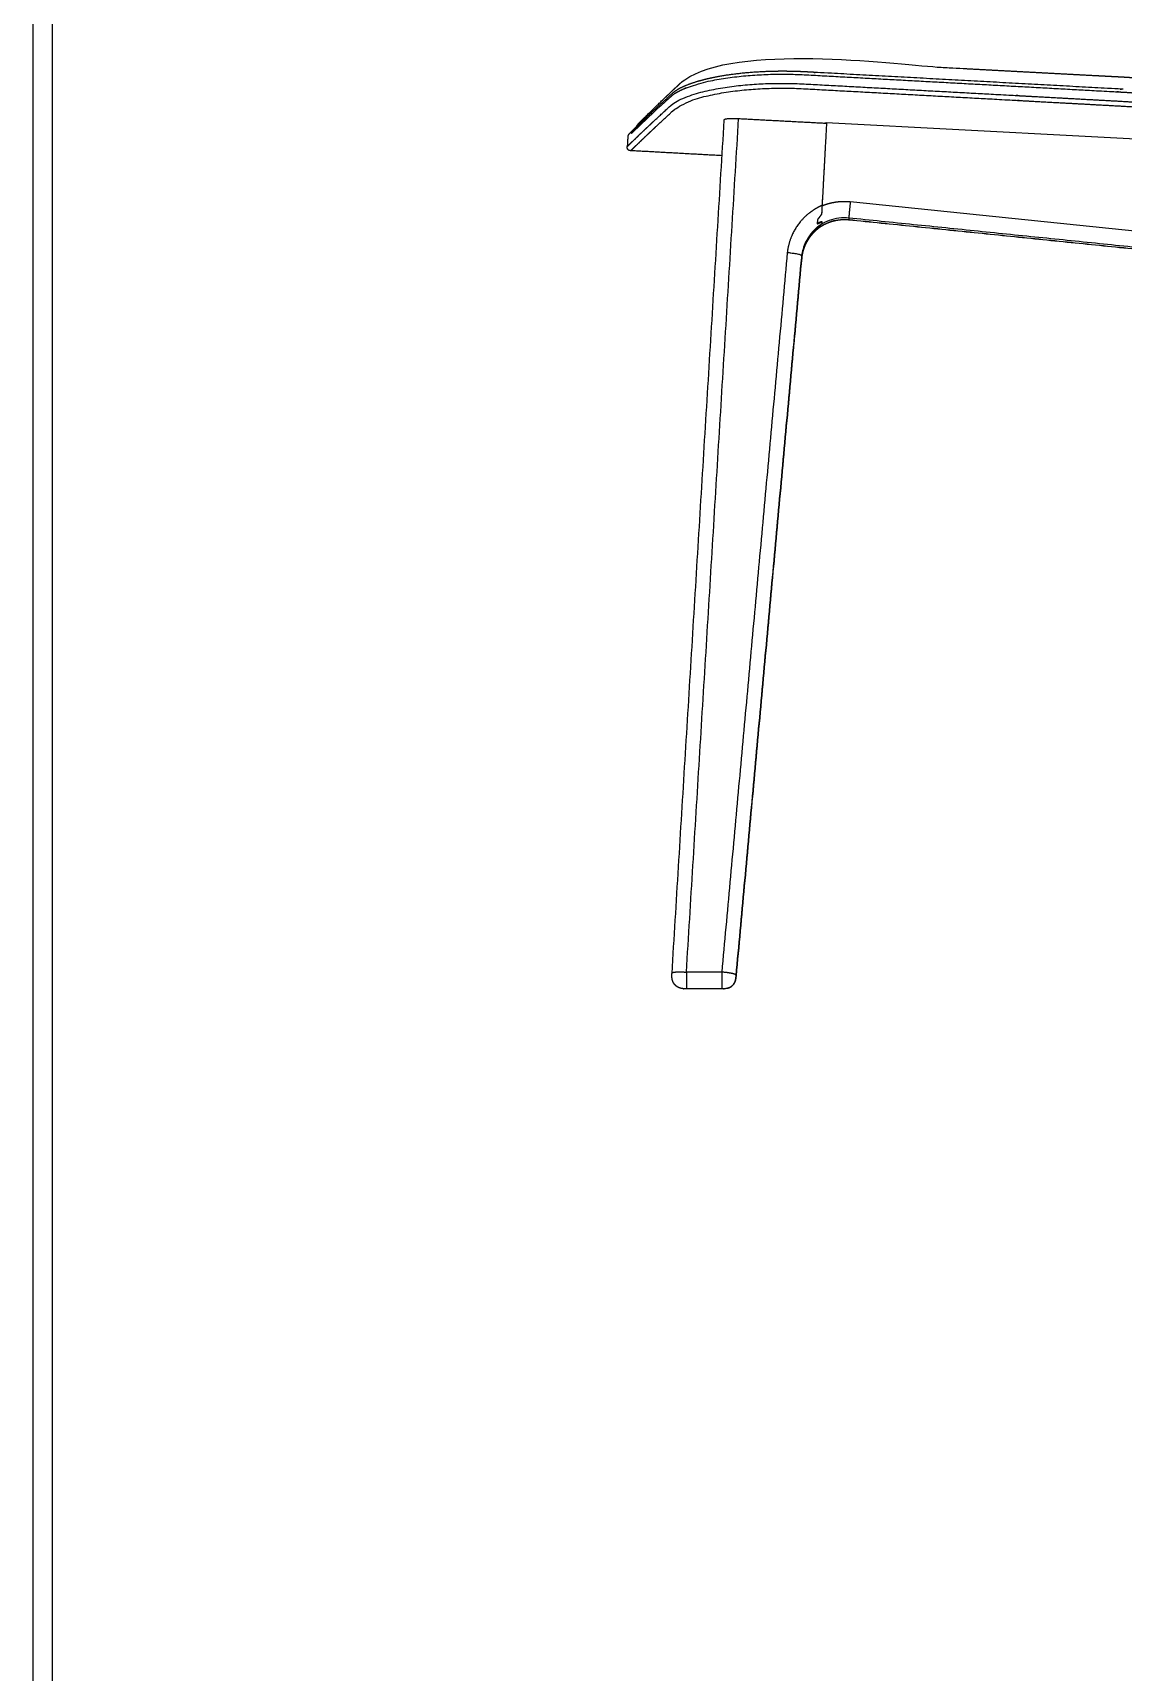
# Model space of a CAD drawing. Header units: millimetres. Extents: x 0 to 2008, y 0 to 2841.
# Drawn here: x 0 to 567, y 1420 to 2273 of the extents above; entities that cross this region are included whole.
import ezdxf

# ---------------------------------------------------------------- set-up
doc = ezdxf.new("R2010")
doc.units = ezdxf.units.MM
doc.header["$MEASUREMENT"] = 0
doc.layers.add('3052 Søborg Wood full upholstered', color=7, linetype='Continuous', true_color=0x000000)
doc.layers.add('Layout Large', color=7, linetype='Continuous', true_color=0x000000)

msp = doc.modelspace()

# ---------------------------------------------------------------- linework, layer by layer
at = {"layer": '3052 Søborg Wood full upholstered'}
for points, degree in [([(339.1, 2248.39), (365.33, 2267.14), (446.74, 2256.82), (470.39, 2255.04)], 3), ([(470.39, 2255.04), (473.1, 2254.89), (475.82, 2254.74), (478.54, 2254.59)], 3), ([(478.54, 2254.59), (480.87, 2254.47), (483.2, 2254.34), (485.54, 2254.21)], 3), ([(332.43, 1783.71), (346.01, 2005.59), (359.6, 2227.47)], 2), ([(339.92, 1784.34), (353.5, 2006.29), (367.09, 2228.24)], 2), ([(359.59, 2227.43), (359.59, 2227.41), (359.59, 2227.39), (359.59, 2227.36)], 3), ([(367.09, 2228.24), (389.93, 2227.04), (412.78, 2225.83)], 2), ([(412.78, 2225.79), (411.62, 2204.33), (410.45, 2182.88)], 2), ([(412.78, 2225.83), (411.62, 2204.45), (410.46, 2183.06)], 2), ([(411.22, 2225.91), (411.68, 2225.93), (412.14, 2225.94), (412.59, 2225.95)], 3), ([(412.6, 2226.08), (412.59, 2225.96), (412.59, 2225.84)], 2), ([(622.85, 2214.97), (552.77, 2218.68), (482.68, 2222.38), (412.6, 2226.08)], 3), ([(412.78, 2225.83), (412.78, 2225.81), (412.78, 2225.79)], 2), ([(309.43, 2218.61), (309.3, 2216.11), (309.16, 2213.62)], 2), ([(309.43, 2218.61), (309.43, 2218.61), (309.43, 2218.61), (309.43, 2218.61)], 3), ([(358.46, 2208.92), (334.76, 2210.21), (311.05, 2211.51)], 2), ([(410.26, 2179.26), (410.25, 2179.04), (410.24, 2178.82)], 2), ([(410.42, 2174.58), (410.42, 2174.62), (410.43, 2174.66)], 2), ([(424.39, 2176.5), (424.39, 2176.11), (424.39, 2175.71)], 2), ([(693.43, 2148.95), (558.91, 2162.73), (424.39, 2176.5)], 2), ([(424.39, 2175.71), (558.91, 2161.96), (693.43, 2148.21)], 2), ([(693.45, 2147.97), (558.92, 2161.72), (424.4, 2175.47)], 2), ([(407.9, 2171.66), (407.92, 2171.67), (407.94, 2171.69), (407.96, 2171.71)], 3), ([(407.9, 2171.36), (407.9, 2171.51), (407.9, 2171.66)], 2), ([(407.9, 2171.44), (407.9, 2171.55), (407.9, 2171.66)], 2), ([(407.9, 2171.44), (407.9, 2171.4), (407.9, 2171.36)], 2), ([(407.91, 2170.68), (407.91, 2170.64), (407.91, 2170.62), (407.9, 2170.62)], 3), ([(407.97, 2173.69), (407.97, 2173.61), (407.96, 2173.53)], 2), ([(408.2, 2170.93), (408.22, 2170.95), (408.25, 2170.97), (408.27, 2170.99)], 3), ([(409.65, 2172.16), (409.66, 2172.17), (409.66, 2172.17), (409.66, 2172.17)], 3), ([(409.66, 2172.61), (409.66, 2172.39), (409.66, 2172.17)], 2), ([(392.4, 2158.6), (375.35, 1971.47), (358.29, 1784.34)], 2), ([(399.87, 2156.71), (382.81, 1969.61), (365.76, 1782.51)], 2), ([(365.77, 1782.51), (382.82, 1969.21), (399.87, 2155.91)], 2), ([(399.86, 2155.81), (382.82, 1969.11), (365.77, 1782.41)], 2), ([(399.87, 2156.71), (399.87, 2156.31), (399.87, 2155.91)], 2), ([(332.43, 1783.7), (332.45, 1784.07), (332.74, 1784.42), (335.13, 1784.62), (337.52, 1784.48), (339.92, 1784.34)], 5), ([(358.29, 1784.34), (349.1, 1784.34), (339.92, 1784.34)], 2), ([(339.92, 1784.34), (339.92, 1781.68), (339.92, 1779.02), (339.92, 1775.65), (339.92, 1775.66), (339.92, 1775.67)], 5), ([(358.29, 1784.34), (358.29, 1781.68), (358.29, 1779.02), (358.29, 1775.65), (358.29, 1775.66), (358.29, 1775.67)], 5), ([(365.76, 1782.51), (365.76, 1782.9), (365.75, 1783.29), (363.27, 1783.9), (360.78, 1784.12), (358.29, 1784.34)], 5), ([(365.76, 1782.51), (365.59, 1780.67), (365.43, 1778.83), (364.31, 1777.13), (362.72, 1776.23), (360.96, 1775.86)], 5), ([(361.4, 1775.97), (363.04, 1776.42), (364.48, 1777.38), (365.46, 1779.01), (365.62, 1780.76), (365.77, 1782.51)], 5), ([(365.77, 1782.51), (365.76, 1782.51), (365.76, 1782.51)], 2), ([(358.29, 1775.67), (349.1, 1775.67), (339.92, 1775.67)], 2), ([(361.49, 1776), (361.47, 1775.99), (361.44, 1775.98), (361.41, 1775.97)], 3)]:
    msp.add_open_spline(points, degree=degree, dxfattribs=at)
for points, weights, degree, knots in [([(403.88, 2252.4), (403.63, 2252.41), (403.39, 2252.43), (403.14, 2252.44), (402.9, 2252.45), (402.65, 2252.47), (402.41, 2252.48), (401.92, 2252.51), (401.44, 2252.53), (400.95, 2252.55), (400.58, 2252.57), (400.2, 2252.59), (399.83, 2252.6), (399.45, 2252.62), (399.08, 2252.64), (398.7, 2252.65), (398.08, 2252.67), (397.46, 2252.69), (396.83, 2252.71), (395.56, 2252.75), (394.29, 2252.78), (393.01, 2252.79), (386.7, 2252.88), (380.5, 2252.69), (374.65, 2252.27), (371.1, 2252.02), (367.67, 2251.67), (364.42, 2251.25), (359.5, 2250.62), (354.98, 2249.81), (350.96, 2248.88), (347.03, 2247.97), (343.58, 2246.93), (340.69, 2245.82), (338.74, 2245.06), (337.05, 2244.28), (335.61, 2243.45), (334.63, 2242.88), (333.77, 2242.3), (333.04, 2241.69), (332.99, 2241.66), (332.95, 2241.62), (332.91, 2241.59), (332.82, 2241.51), (332.73, 2241.43), (332.64, 2241.35), (332.52, 2241.25), (332.41, 2241.14), (332.29, 2241.04), (329.48, 2238.51), (326.68, 2235.95), (323.91, 2233.38), (321, 2230.68), (318.11, 2227.97), (315.24, 2225.22), (313.03, 2223.11), (311.52, 2221.65), (310.69, 2220.82), (310.53, 2220.66), (310.31, 2220.45), (310.06, 2220.19), (309.88, 2220), (309.65, 2219.71), (309.52, 2219.33), (309.45, 2218.95), (309.44, 2218.73), (309.43, 2218.61)], [1, 1, 1, 1, 1, 1, 1, 0.999996891916, 0.999996891916, 1, 0.999998108809, 0.999998108809, 1, 0.999998097882, 0.999998097882, 1, 0.999994195946, 0.999994195946, 1, 0.999977830359, 0.999977830359, 1, 1, 1, 1, 1, 1, 1, 1, 1, 1, 1, 1, 1, 1, 1, 1, 1, 1, 1, 1, 1, 1, 0.999936201033, 0.999936201033, 1, 1, 1, 1, 0.999983090768, 0.999983090768, 1, 0.999979461887, 0.999979461887, 1, 1, 1, 1, 1, 1, 1, 1, 1, 1, 1, 1, 1], 3, [763.560878, 763.560878, 763.560878, 763.560878, 764.296756, 764.296756, 764.296756, 765.037018, 765.037018, 765.037018, 766.493266, 766.493266, 766.493266, 767.618097, 767.618097, 767.618097, 768.742718, 768.742718, 768.742718, 770.612455, 770.612455, 770.612455, 774.43725, 774.43725, 774.43725, 793.612238, 793.612238, 793.612238, 805.213408, 805.213408, 805.213408, 822.760177, 822.760177, 822.760177, 839.89523, 839.89523, 839.89523, 851.438562, 851.438562, 851.438562, 859.324296, 859.324296, 859.324296, 859.782328, 859.782328, 859.782328, 860.135729, 860.135729, 860.135729, 861.640585, 861.640585, 861.640585, 872.992855, 872.992855, 872.992855, 884.897322, 884.897322, 884.897322, 944.350412, 944.350412, 944.350412, 945.024739, 945.259126, 945.419817, 945.831252, 946.338986, 946.621596, 946.984418, 946.984418, 946.984418, 946.984418]), ([(311.29, 2220.47), (312.14, 2221.3), (315.03, 2224.1), (321.78, 2230.5), (328.64, 2236.81), (331.77, 2239.63), (331.89, 2239.74), (332.01, 2239.84), (332.12, 2239.95), (332.41, 2240.2), (333, 2240.69), (334, 2241.38), (335.15, 2242.07), (336.92, 2243), (339.41, 2244.09), (342.84, 2245.33), (346.67, 2246.47), (350.89, 2247.51), (355.35, 2248.43), (361.88, 2249.54), (370.59, 2250.58), (381.5, 2251.27), (390.78, 2251.38), (397.26, 2251.22), (400.37, 2251.09), (402.25, 2251), (403.23, 2250.94), (403.8, 2250.91), (404.82, 2250.85), (405.83, 2250.8), (406.85, 2250.74), (459.74, 2247.85), (512.63, 2244.96), (565.52, 2242.07), (566.02, 2242.04), (566.51, 2242.01), (567, 2241.99), (571.5, 2241.73), (580.27, 2241.07), (593.4, 2239.58), (606.15, 2237.64), (616.6, 2235.61), (624.66, 2233.78), (632.4, 2231.84), (639.92, 2229.68), (647.08, 2227.31), (652, 2225.51), (656.57, 2223.67), (659.46, 2222.37), (660.86, 2221.7), (661.36, 2221.46), (661.86, 2221.21), (662.35, 2220.97), (662.59, 2220.85), (662.83, 2220.73), (663.07, 2220.61), (664.52, 2219.88), (671.53, 2216.37), (681.56, 2211.27), (690.19, 2206.8), (694.06, 2204.79), (695.22, 2204.17)], [1, 1, 1, 1, 1, 1, 1, 1, 1, 1, 1, 1, 1, 1, 1, 1, 1, 1, 1, 1, 1, 1, 1, 1, 1, 1, 1, 1, 1, 1, 1, 1, 1, 1, 0.999999806529, 0.999999806529, 1, 1, 1, 1, 1, 1, 1, 1, 1, 1, 1, 1, 1, 1, 0.999976553696, 0.999976553696, 1, 1, 1, 1, 1, 1, 1, 1, 1, 1], 3, [628.581431, 628.581431, 628.581431, 628.581431, 667.336236, 726.537398, 767.073233, 767.073233, 767.073233, 768.576638, 768.576638, 768.576638, 769.718827, 770.878298, 772.219204, 773.739022, 776.859979, 780.379726, 784.676739, 788.83081, 793.418968, 798.331333, 808.70079, 819.742777, 831.116366, 836.524952, 839.192391, 840.451754, 842.153197, 842.153197, 842.153197, 845.209425, 845.209425, 845.209425, 1004.119305, 1004.119305, 1004.119305, 1005.60165, 1005.60165, 1005.60165, 1019.115777, 1031.987819, 1045.228218, 1057.80796, 1063.910318, 1070.01596, 1081.763497, 1087.364823, 1092.635328, 1097.484811, 1102.136776, 1102.136776, 1102.136776, 1103.80275, 1103.80275, 1103.80275, 1105.41299, 1105.41299, 1105.41299, 1115.149862, 1153.470203, 1182.28799, 1195.85413, 1195.85413, 1195.85413, 1195.85413]), ([(567.08, 2243.47), (566.59, 2243.5), (566.1, 2243.53), (565.6, 2243.56), (512.71, 2246.45), (459.82, 2249.34), (406.93, 2252.23), (405.91, 2252.29), (404.9, 2252.34), (403.88, 2252.4)], [1, 0.999999799878, 0.999999799879, 1, 1, 1, 1, 1, 1, 1], 3, [600.118506, 600.118506, 600.118506, 600.118506, 601.594726, 601.594726, 601.594726, 760.504605, 760.504605, 760.504605, 763.560878, 763.560878, 763.560878, 763.560878]), ([(485.54, 2254.21), (493.16, 2253.79), (500.79, 2253.38), (508.41, 2252.97), (516.04, 2252.56), (523.68, 2252.15), (531.31, 2251.75), (538.97, 2251.35), (546.62, 2250.94), (554.28, 2250.55), (556.2, 2250.45), (558.12, 2250.35), (560.03, 2250.25), (560.99, 2250.2), (561.95, 2250.15), (562.91, 2250.1), (563.39, 2250.07), (563.88, 2250.05), (564.36, 2250.03), (564.85, 2250), (565.34, 2249.97), (565.83, 2249.95), (566.79, 2249.89), (567.76, 2249.84), (568.72, 2249.78), (568.96, 2249.76), (569.2, 2249.74), (569.44, 2249.73), (569.68, 2249.71), (569.92, 2249.7), (570.16, 2249.68), (570.64, 2249.65), (571.13, 2249.62), (571.61, 2249.58), (573.54, 2249.45), (575.48, 2249.29), (577.41, 2249.12), (581.24, 2248.78), (585.07, 2248.38), (588.89, 2247.9), (590.16, 2247.74), (591.42, 2247.57), (592.68, 2247.41)], [1, 0.999999936962, 0.999999936962, 1, 0.99999993362, 0.99999993362, 1, 0.999999923238, 0.999999923238, 1, 1, 1, 1, 1, 1, 1, 1, 1, 1, 0.999998664302, 0.999998664302, 1, 0.999994757273, 0.999994757273, 1, 1, 1, 1, 1, 1, 1, 0.999998016291, 0.999998016291, 1, 0.999974161671, 0.999974161671, 1, 0.999894241415, 0.999894241415, 1, 1, 1, 1], 3, [235.243459, 235.243459, 235.243459, 235.243459, 258.147689, 258.147689, 258.147689, 281.082344, 281.082344, 281.082344, 304.079669, 304.079669, 304.079669, 309.844705, 309.844705, 309.844705, 312.730098, 312.730098, 312.730098, 314.175883, 314.175883, 314.175883, 315.64516, 315.64516, 315.64516, 318.548182, 318.548182, 318.548182, 319.266397, 319.266397, 319.266397, 319.98893, 319.98893, 319.98893, 321.44473, 321.44473, 321.44473, 327.259029, 327.259029, 327.259029, 338.811921, 338.811921, 338.811921, 339.811921, 339.811921, 339.811921, 339.811921]), ([(309.16, 2213.62), (309.16, 2213.65), (310.84, 2215.34), (318.51, 2222.77), (327.31, 2230.96), (331.51, 2234.77), (331.62, 2234.88), (331.74, 2234.98), (331.86, 2235.09), (332.11, 2235.32), (332.69, 2235.79), (333.64, 2236.46), (334.75, 2237.14), (335.98, 2237.8), (337.41, 2238.49), (339.51, 2239.39), (342.39, 2240.44), (346.18, 2241.59), (350.47, 2242.67), (355.15, 2243.64), (361.73, 2244.76), (370.34, 2245.79), (381.09, 2246.48), (390.35, 2246.6), (396.88, 2246.45), (400.08, 2246.32), (401.96, 2246.22), (402.95, 2246.17), (403.54, 2246.14), (404.55, 2246.08), (405.57, 2246.03), (406.59, 2245.97), (459.48, 2243.08), (512.37, 2240.19), (565.26, 2237.29), (565.75, 2237.27), (566.25, 2237.24), (566.74, 2237.21), (571.24, 2236.96), (580.16, 2236.28), (593.43, 2234.77), (606.19, 2232.8), (618.8, 2230.33), (630.74, 2227.45), (640.32, 2224.66), (647.24, 2222.33), (651.98, 2220.58), (656.43, 2218.76), (659.24, 2217.49), (660.59, 2216.84), (661.09, 2216.6), (661.59, 2216.35), (662.09, 2216.1), (662.33, 2215.98), (662.57, 2215.86), (662.81, 2215.74), (671.41, 2211.42), (679.99, 2207.03), (688.53, 2202.58)], [1, 1, 1, 1, 1, 1, 1, 1, 1, 1, 1, 1, 1, 1, 1, 1, 1, 1, 1, 1, 1, 1, 1, 1, 1, 1, 1, 1, 1, 1, 1, 1, 1, 1, 1, 0.999999812432, 0.999999812432, 1, 1, 1, 1, 1, 1, 1, 1, 1, 1, 1, 1, 1, 0.999976247842, 0.999976247842, 1, 1, 1, 1, 0.999981349215, 0.999981349215, 1], 3, [3.285706, 3.285706, 3.285706, 3.285706, 65.363084, 144.765792, 199.411521, 199.411521, 199.411521, 200.923216, 200.923216, 200.923216, 201.960047, 203.141779, 204.43277, 205.835111, 207.35272, 209.171603, 212.684536, 216.555318, 221.056637, 225.959111, 230.870711, 241.095415, 251.967608, 263.175771, 268.856488, 271.566627, 272.768621, 274.528824, 274.528824, 274.528824, 277.585135, 277.585135, 277.585135, 436.495433, 436.495433, 436.495433, 437.977782, 437.977782, 437.977782, 451.480513, 464.821759, 478.045243, 490.204274, 503.362666, 514.867048, 520.13465, 525.264897, 530.038994, 534.53288, 534.53288, 534.53288, 536.200356, 536.200356, 536.200356, 537.818121, 537.818121, 537.818121, 566.706876, 566.706876, 566.706876, 566.706876]), ([(311.05, 2211.51), (311.02, 2211.51), (312.67, 2213.18), (320.38, 2220.65), (329.15, 2228.81), (333.34, 2232.62), (333.46, 2232.73), (333.58, 2232.83), (333.69, 2232.94), (333.94, 2233.16), (334.5, 2233.62), (335.43, 2234.28), (336.51, 2234.93), (337.71, 2235.58), (339.09, 2236.24), (341.14, 2237.12), (343.94, 2238.14), (347.64, 2239.25), (351.81, 2240.3), (356.36, 2241.24), (362.76, 2242.32), (371.13, 2243.32), (381.57, 2243.98), (390.56, 2244.1), (396.9, 2243.95), (400, 2243.82), (401.85, 2243.73), (402.82, 2243.67), (403.4, 2243.64), (404.42, 2243.59), (405.43, 2243.53), (406.45, 2243.47), (459.34, 2240.58), (512.23, 2237.69), (565.12, 2234.8), (565.61, 2234.77), (566.1, 2234.74), (566.59, 2234.72), (571, 2234.47), (579.75, 2233.81), (592.77, 2232.32), (605.29, 2230.4), (617.66, 2227.99), (629.38, 2225.17), (638.79, 2222.43), (645.59, 2220.15), (650.26, 2218.44), (654.63, 2216.66), (657.39, 2215.41), (658.72, 2214.77), (659.21, 2214.53), (659.7, 2214.29), (660.19, 2214.05), (660.43, 2213.93), (660.67, 2213.81), (660.91, 2213.69), (668.53, 2209.87), (676.12, 2206), (683.69, 2202.09)], [1, 1, 1, 1, 1, 1, 1, 1, 1, 1, 1, 1, 1, 1, 1, 1, 1, 1, 1, 1, 1, 1, 1, 1, 1, 1, 1, 1, 1, 1, 1, 1, 1, 1, 1, 0.999999804526, 0.999999804526, 1, 1, 1, 1, 1, 1, 1, 1, 1, 1, 1, 1, 1, 0.999976098863, 0.999976098863, 1, 1, 1, 1, 0.999985546764, 0.999985546764, 1], 3, [47.484709, 47.484709, 47.484709, 47.484709, 110.972526, 190.375024, 245.020608, 245.020608, 245.020608, 246.5323, 246.5323, 246.5323, 247.541565, 248.691766, 249.948211, 251.312946, 252.789784, 254.559714, 257.977843, 261.743752, 266.122476, 270.89036, 275.665774, 285.602864, 296.164156, 307.047548, 312.562948, 315.19323, 316.360817, 318.105675, 318.105675, 318.105675, 321.161977, 321.161977, 321.161977, 480.071855, 480.071855, 480.071855, 481.543306, 481.543306, 481.543306, 494.784008, 507.868577, 520.839942, 532.769981, 545.688936, 556.989384, 562.164108, 567.203701, 571.894002, 576.30895, 576.30895, 576.30895, 577.952218, 577.952218, 577.952218, 579.569978, 579.569978, 579.569978, 605.129007, 605.129007, 605.129007, 605.129007]), ([(314.02, 2224.06), (314.05, 2224.14), (314.11, 2224.29), (314.26, 2224.58), (314.41, 2224.82), (314.56, 2225.01), (314.66, 2225.14), (314.83, 2225.33), (315.09, 2225.61), (315.3, 2225.83), (315.42, 2225.96), (315.75, 2226.29), (316.17, 2226.73), (317.24, 2227.8), (317.88, 2228.44), (318.63, 2229.19), (320.55, 2231.1), (322.48, 2233), (324.43, 2234.89), (327.23, 2237.61), (330.05, 2240.3), (332.9, 2242.98), (333.74, 2243.77), (334.59, 2244.57), (335.44, 2245.36), (335.66, 2245.57), (335.88, 2245.77), (336.1, 2245.98), (336.32, 2246.18), (336.54, 2246.39), (336.77, 2246.6), (336.9, 2246.72), (337.03, 2246.84), (337.16, 2246.96), (337.31, 2247.09), (337.46, 2247.21), (337.61, 2247.34), (337.92, 2247.59), (338.25, 2247.83), (338.58, 2248.05), (338.75, 2248.17), (338.93, 2248.28), (339.1, 2248.39)], [1, 1, 1, 1, 1, 1, 1, 1, 1, 1, 1, 1, 1, 1, 1, 1, 0.999986980185, 0.999986980185, 1, 0.999980804061, 0.999980804061, 1, 0.999998067648, 0.999998067648, 1, 1, 1, 1, 1, 1, 1, 0.999938074575, 0.999938074575, 1, 0.999820381452, 0.999820381452, 1, 0.999447008909, 0.999447008909, 1, 0.999877703772, 0.999877703772, 1], 3, [0, 0, 0, 0, 0.245405, 0.488468, 0.981974, 1.098219, 1.215206, 1.47069, 1.850872, 2.380124, 2.380124, 2.380124, 26.142944, 26.142944, 49.855505, 49.855505, 49.855505, 57.987206, 57.987206, 57.987206, 69.69795, 69.69795, 69.69795, 73.182205, 73.182205, 73.182205, 76.148707, 76.148707, 76.148707, 79.11272, 79.11272, 79.11272, 79.63697, 79.63697, 79.63697, 80.229178, 80.229178, 80.229178, 81.435198, 81.435198, 81.435198, 82.059155, 82.059155, 82.059155, 82.059155]), ([(410.46, 2183.06), (409.03, 2182.43), (407.65, 2181.7), (406.33, 2180.87), (403.45, 2179.05), (399.13, 2175.17), (394.33, 2167.45), (392.77, 2161.97), (392.41, 2158.68), (392.41, 2158.65), (392.41, 2158.63), (392.4, 2158.6)], [1, 0.998071818141, 0.998071818141, 1, 1, 1, 1, 1, 1, 1, 1, 1], 3, [42.836579, 42.836579, 42.836579, 42.836579, 47.5123, 47.5123, 47.5123, 57.764489, 64.75884, 74.844812, 74.844812, 74.844812, 74.917699, 74.917699, 74.917699, 74.917699]), ([(410.45, 2182.88), (410.78, 2183.02), (411.1, 2183.15), (411.43, 2183.27), (413.63, 2184.09), (415.91, 2184.65), (418.24, 2184.94), (420.53, 2185.24), (422.84, 2185.27), (425.15, 2185.04)], [1, 0.999899914581, 0.999899914581, 1, 0.995616317341, 0.995616317341, 1, 0.995752836035, 0.995752836035, 1], 3, [533.49726, 533.49726, 533.49726, 533.49726, 534.550754, 534.550754, 534.550754, 541.574984, 541.574984, 541.574984, 548.498894, 548.498894, 548.498894, 548.498894]), ([(408.06, 2175.64), (408.05, 2175.4), (408.04, 2175.16), (408.02, 2174.92), (408, 2174.43), (407.98, 2173.94), (407.96, 2173.45)], [1, 1, 1, 1, 0.999998724481, 0.999998724481, 0.999999999999], 3, [8.148706, 8.148706, 8.148706, 8.148706, 8.94382, 8.94382, 8.94382, 10.421975, 10.421975, 10.421975, 10.421975]), ([(407.96, 2173.45), (409.02, 2173.98), (410.11, 2174.45), (410.26, 2174.52), (410.42, 2174.58)], [1, 0.999547334222, 1, 0.999989325906, 1], 2, [10.421975, 10.421975, 10.421975, 12.795753, 12.795753, 13.13507, 13.13507, 13.13507]), ([(410.43, 2174.66), (409.69, 2174.39), (408.95, 2174.1), (408.46, 2173.9), (407.97, 2173.69)], [1, 0.99983289842, 1, 0.999945771614, 0.999999999974], 2, [0.60051, 0.60051, 0.60051, 2.178445, 2.178445, 3.242877, 3.242877, 3.242877]), ([(410.22, 2178.54), (410.01, 2178.23), (409.79, 2177.93), (409.35, 2177.33), (409.13, 2177.03), (408.91, 2176.74), (408.62, 2176.37), (408.34, 2176.01), (408.06, 2175.64)], [1, 1, 1, 1, 1, 1, 0.99999746464, 0.99999746464, 0.999999999998], 3, [4.528532, 4.528532, 4.528532, 4.528532, 5.646361, 5.646361, 6.762992, 6.762992, 6.762992, 8.148706, 8.148706, 8.148706, 8.148706]), ([(424.4, 2175.47), (421.79, 2175.73), (419.18, 2175.4), (416.53, 2175.06), (414.03, 2174.13), (411.54, 2173.21), (409.33, 2171.74), (408.78, 2171.37), (408.25, 2170.97)], [1, 0.993648270616, 1, 0.993439481658, 1, 0.993383141038, 1, 0.999578174018, 1], 2, [270.446235, 270.446235, 270.446235, 275.684083, 275.684083, 280.993504, 280.993504, 286.279964, 286.279964, 287.600553, 287.600553, 287.600553]), ([(407.9, 2170.62), (406.69, 2169.62), (405.59, 2168.49), (404.61, 2167.26), (403.53, 2165.91), (402.61, 2164.43), (401.87, 2162.87), (401.34, 2161.75), (400.9, 2160.59), (400.4, 2158.81), (400.26, 2158.21), (400.02, 2157.01), (399.93, 2156.41), (399.86, 2155.81)], [0.99999999748, 0.99647622429, 0.99647622513, 1, 0.995601258321, 0.995601258321, 1, 1, 1, 1, 1, 1, 1, 1], 3, [-0.860608, -0.860608, -0.860608, -0.860608, 3.854496, 3.854496, 3.854496, 9.044893, 9.044893, 9.044893, 12.86593, 12.86593, 14.778424, 14.778424, 16.679, 16.679, 16.679, 16.679]), ([(338.63, 1775.69), (338.63, 1775.69), (338.34, 1775.71), (338.31, 1775.72), (337.77, 1775.76), (337.25, 1775.85), (336.74, 1776), (336.22, 1776.15), (335.73, 1776.37), (335.28, 1776.64), (334.82, 1776.92), (334.4, 1777.25), (334.04, 1777.64), (333.67, 1778.04), (333.36, 1778.47), (333.11, 1778.95), (332.99, 1779.19), (332.88, 1779.44), (332.7, 1779.94), (332.62, 1780.2), (332.56, 1780.47), (332.44, 1781), (332.39, 1781.53), (332.38, 1782.08), (332.37, 1782.35), (332.38, 1782.63), (332.4, 1783.16), (332.41, 1783.42), (332.43, 1783.68)], [1, 1, 1, 1, 1, 1, 1, 0.994576203968, 0.994576203968, 1, 0.993668712715, 0.993668712715, 1, 0.99369099603, 0.99369099603, 1, 1, 1, 1, 1, 1, 1, 1, 1, 1, 1, 1, 1, 1], 3, [34.199909, 34.199909, 34.199909, 34.199909, 34.534883, 34.534883, 34.534883, 36.140984, 36.140984, 36.140984, 37.740131, 37.740131, 37.740131, 39.339989, 39.339989, 39.339989, 40.947007, 40.947007, 40.947007, 41.7559, 41.7559, 42.56795, 42.56795, 42.56795, 44.203234, 44.203234, 44.203234, 45.01055, 45.01055, 45.805136, 45.805136, 45.805136, 45.805136]), ([(365.72, 1781.98), (365.72, 1782), (365.73, 1782.02), (365.73, 1782.03), (365.73, 1782.06), (365.73, 1782.08), (365.74, 1782.11), (365.74, 1782.15), (365.74, 1782.15), (365.74, 1782.18), (365.75, 1782.21), (365.75, 1782.21), (365.75, 1782.25), (365.75, 1782.27), (365.75, 1782.28), (365.76, 1782.29), (365.76, 1782.3), (365.76, 1782.31), (365.76, 1782.32), (365.76, 1782.33), (365.76, 1782.36), (365.77, 1782.39), (365.77, 1782.4)], [1, 1, 1, 1, 0.999999993819, 0.999999993819, 1, 1, 1, 1, 1, 1, 1, 1, 1, 1, 1, 1, 1, 1, 1, 1, 1], 3, [-0.6453623, -0.6453623, -0.6453623, -0.6453623, -0.5748581, -0.5748581, -0.5748581, -0.5000275, -0.5000275, -0.5000275, -0.382264, -0.382264, -0.382264, -0.2569919, -0.2569919, -0.2569919, -0.1741449, -0.1741449, -0.1137498, -0.1137498, -0.1137498, -0.0203632, -0.0203632, 0, 0, 0, 0]), ([(364.69, 1778.39), (364.67, 1778.36), (364.66, 1778.34), (364.64, 1778.32), (364.42, 1777.97), (364.16, 1777.64), (363.86, 1777.35)], [1, 1, 1, 1, 0.995508193424, 0.995508193424, 1], 3, [4.579998, 4.579998, 4.579998, 4.579998, 4.667296, 4.667296, 4.667296, 5.906883, 5.906883, 5.906883, 5.906883])]:
    msp.add_rational_spline(points, weights, degree=degree, knots=knots, dxfattribs=at)
for points, weights in [([(359.6, 2227.47), (359.6, 2227.55), (359.62, 2227.63)], [1, 0.99399831313, 1]), ([(410.46, 2183.06), (410.34, 2180.8), (410.22, 2178.54)], [1, 0.999998698819, 1]), ([(410.45, 2182.88), (410.35, 2181.07), (410.26, 2179.26)], [1, 0.999999334382, 1]), ([(410.42, 2174.58), (410.4, 2174.18), (410.38, 2173.78)], [1, 0.9999121732, 1]), ([(410.39, 2174.06), (410.41, 2174.36), (410.43, 2174.66)], [1, 0.999983873769, 0.999999999992]), ([(407.9, 2171.36), (408.75, 2172.03), (409.66, 2172.61)], [1, 0.998729577136, 0.999999999394]), ([(409.66, 2172.61), (408.75, 2172.07), (407.9, 2171.44)], [1, 0.998754806429, 1]), ([(408.25, 2170.97), (408.08, 2170.82), (407.9, 2170.67)], [1, 0.999964981755, 1]), ([(408.28, 2171.99), (408.12, 2171.85), (407.96, 2171.71)], [1, 0.999963164906, 1]), ([(409.67, 2172.09), (409.65, 2172.12), (409.65, 2172.16)], [1, 0.971260888915, 1]), ([(399.87, 2155.91), (399.89, 2155.83), (399.86, 2155.75)], [1, 0.967419676014, 1]), ([(365.77, 1782.4), (365.77, 1782.45), (365.77, 1782.51)], [1, 0.998901355761, 1]), ([(339.48, 1775.67), (339.06, 1775.67), (338.63, 1775.69)], [1, 0.999694080053, 1]), ([(359.23, 1775.68), (359.41, 1775.68), (359.58, 1775.69)], [1, 0.999924683062, 1]), ([(365.5, 1780.49), (365.48, 1780.4), (365.46, 1780.31)], [1, 0.999942792396, 1])]:
    msp.add_rational_spline(points, weights, degree=2, dxfattribs=at)
for points, knots in [([(359.62, 2227.63), (359.64, 2227.67), (359.69, 2227.76), (359.82, 2227.87), (360, 2227.96), (360.24, 2228.04), (360.54, 2228.12), (361.05, 2228.21), (361.81, 2228.3), (362.86, 2228.35), (364.06, 2228.36), (365.49, 2228.32), (366.51, 2228.27), (367.09, 2228.24)], [444.752815, 444.752815, 444.752815, 444.752815, 444.892404, 445.050685, 445.2568, 445.505871, 445.811731, 446.175162, 447.065364, 448.108988, 449.315503, 450.67418, 452.397413, 452.397413, 452.397413, 452.397413]), ([(311.05, 2211.51), (310.95, 2211.52), (310.79, 2211.53), (310.49, 2211.56), (310.17, 2211.64), (309.83, 2211.81), (309.54, 2212.06), (309.33, 2212.37), (309.2, 2212.73), (309.15, 2213.05), (309.15, 2213.35), (309.16, 2213.52), (309.16, 2213.62)], [0, 0, 0, 0, 0.284839, 0.502062, 0.896391, 1.263333, 1.642349, 2.021967, 2.388485, 2.78172, 2.998419, 3.285706, 3.285706, 3.285706, 3.285706]), ([(425.15, 2185.04), (425.15, 2185.04), (425.16, 2185.04), (425.16, 2185.04), (514.84, 2175.85), (604.52, 2166.67), (694.21, 2157.49), (694.23, 2157.49), (694.26, 2157.48), (694.28, 2157.48)], [548.498894, 548.498894, 548.498894, 548.498894, 548.513665, 548.513665, 548.513665, 818.99934, 818.99934, 818.99934, 819.078333, 819.078333, 819.078333, 819.078333]), ([(425.15, 2185.04), (425.11, 2184.65), (425.02, 2183.72), (424.89, 2182.52), (424.73, 2180.91), (424.6, 2179.54), (424.49, 2178.17), (424.43, 2177.44), (424.4, 2176.95), (424.39, 2176.67), (424.39, 2176.55), (424.39, 2176.5)], [0, 0, 0, 0, 1.164194, 2.811381, 3.619374, 6.003322, 6.966938, 7.724695, 8.216142, 8.422987, 8.571543, 8.571543, 8.571543, 8.571543]), ([(408.06, 2175.64), (408.05, 2175.39), (408.04, 2175.15), (408.03, 2174.91), (408.02, 2174.69), (408.01, 2174.48), (407.99, 2174.07), (407.98, 2173.88), (407.97, 2173.69)], [0.4853, 0.4853, 0.4853, 0.4853, 1.3043, 1.3043, 1.3043, 2.056896, 2.056896, 2.809707, 2.809707, 2.809707, 2.809707]), ([(424.39, 2176.5), (422.66, 2176.67), (419.14, 2176.63), (414.01, 2175.36), (410.45, 2173.54), (408.65, 2172.26), (408.28, 2171.99)], [270.450488, 270.450488, 270.450488, 270.450488, 277.371773, 284.398321, 291.425627, 293.246456, 293.246456, 293.246456, 293.246456]), ([(409.66, 2172.17), (411.05, 2173.07), (414.11, 2174.6), (419.14, 2175.84), (422.66, 2175.89), (424.39, 2175.71)], [0.058455, 0.058455, 0.058455, 0.058455, 6.658941, 13.686814, 20.60885, 20.60885, 20.60885, 20.60885]), ([(424.39, 2175.71), (424.39, 2175.62), (424.39, 2175.5), (424.41, 2175.44), (424.44, 2175.58), (424.46, 2175.7), (424.46, 2175.71)], [20.60885, 20.60885, 20.60885, 20.60885, 21.993025, 23.366422, 24.724006, 24.777801, 24.777801, 24.777801, 24.777801]), ([(407.96, 2171.71), (406.75, 2170.7), (404.41, 2168.32), (401.31, 2163.34), (400.14, 2159.2), (399.87, 2156.71)], [293.675535, 293.675535, 293.675535, 293.675535, 299.962188, 306.955247, 317.026984, 317.026984, 317.026984, 317.026984]), ([(399.87, 2155.91), (400.14, 2158.4), (401.31, 2162.53), (404.4, 2167.48), (406.73, 2169.85), (407.92, 2170.85)], [387.589977, 387.589977, 387.589977, 387.589977, 397.65304, 404.647217, 410.88103, 410.88103, 410.88103, 410.88103]), ([(410.38, 2173.78), (410.37, 2173.77), (410.36, 2173.76), (410.35, 2173.75), (410.19, 2173.59), (410.03, 2173.44), (409.86, 2173.26), (409.82, 2173.21), (409.78, 2173.17)], [0.798977, 0.798977, 0.798977, 0.798977, 0.858313, 0.858313, 0.858313, 1.764607, 1.764607, 2.098173, 2.098173, 2.098173, 2.098173]), ([(392.4, 2158.6), (393.02, 2158.55), (394.13, 2158.43), (395.68, 2158.24), (396.96, 2158.02), (398.04, 2157.79), (398.78, 2157.58), (399.24, 2157.4), (399.49, 2157.28), (399.68, 2157.15), (399.78, 2157.04), (399.84, 2156.94), (399.87, 2156.83), (399.88, 2156.76), (399.87, 2156.71)], [0, 0, 0, 0, 1.868251, 3.34904, 4.658063, 5.788674, 6.640163, 6.972658, 7.267238, 7.472756, 7.644891, 7.736063, 7.820376, 7.966517, 7.966517, 7.966517, 7.966517]), ([(339.67, 1775.67), (339.65, 1775.67), (339.58, 1775.67), (339.55, 1775.67), (339.54, 1775.67), (339.52, 1775.67), (339.48, 1775.67), (339.48, 1775.67)], [33.1554176, 33.1554176, 33.1554176, 33.1554176, 33.2417487, 33.2417487, 33.3527139, 33.3527139, 33.3574503, 33.3574503, 33.3574503, 33.3574503]), ([(339.92, 1775.67), (339.91, 1775.67), (339.89, 1775.67), (339.88, 1775.67), (339.88, 1775.67), (339.88, 1775.67), (339.87, 1775.67), (339.86, 1775.67), (339.85, 1775.67), (339.84, 1775.67), (339.82, 1775.67), (339.81, 1775.67), (339.81, 1775.67), (339.81, 1775.67), (339.8, 1775.67), (339.79, 1775.67), (339.78, 1775.67), (339.77, 1775.67), (339.75, 1775.67), (339.74, 1775.67), (339.72, 1775.67), (339.71, 1775.67), (339.69, 1775.67), (339.68, 1775.67), (339.67, 1775.67), (339.67, 1775.67)], [30.945197, 30.945197, 30.945197, 30.945197, 31.945151, 31.945151, 31.945151, 31.945175, 31.94534, 31.978504, 31.978504, 31.978504, 32.015071, 32.015512, 32.015963, 32.015963, 32.015963, 33.015963, 33.015963, 33.015963, 33.05457, 33.05457, 33.05457, 33.11856, 33.11856, 33.11856, 33.155418, 33.155418, 33.155418, 33.155418]), ([(360.96, 1775.86), (360.92, 1775.86), (360.82, 1775.84), (360.63, 1775.8), (360.29, 1775.75), (359.98, 1775.72), (359.78, 1775.71), (359.49, 1775.69), (359.32, 1775.68), (358.72, 1775.67), (358.59, 1775.67), (358.29, 1775.67)], [9.888658, 9.888658, 9.888658, 9.888658, 10.025983, 10.168986, 10.464068, 11.081342, 11.081342, 11.081342, 11.801418, 11.801418, 12.574208, 12.574208, 12.574208, 12.574208])]:
    msp.add_open_spline(points, degree=3, knots=knots, dxfattribs=at)
at = {"layer": 'Layout Large'}
for points in [[(0, 0), (2008.44, 0), (2008.44, 2840.51), (0, 2840.51)], [(10, 10), (1998.44, 10), (1998.44, 2830.51), (10, 2830.51)]]:
    msp.add_lwpolyline(points, close=True, dxfattribs=at)

doc.saveas('drawing.dxf')
